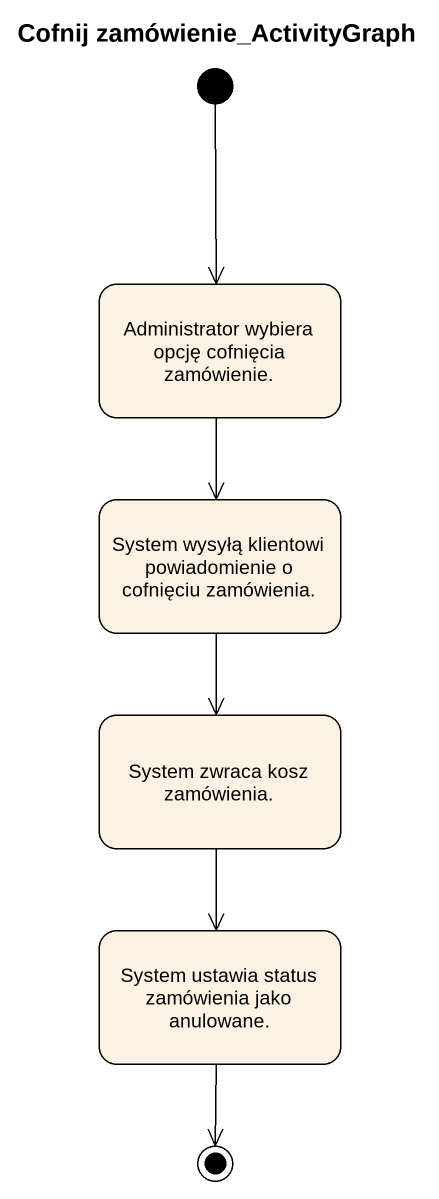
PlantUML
@startuml
title Cofnij zamówienie_ActivityGraph
hide empty description
state "Administrator wybiera opcję cofnięcia zamówienie." as Administrator_wybiera_opcję
state "System wysyłą klientowi powiadomienie o cofnięciu zamówienia." as System_wysyłą_klientowi
state "System zwraca kosz zamówienia." as System_zwraca_kosz
state "System ustawia status zamówienia jako anulowane." as System_ustawia_status
[*] --> Administrator_wybiera_opcję
Administrator_wybiera_opcję --> System_wysyłą_klientowi
System_wysyłą_klientowi --> System_zwraca_kosz
System_zwraca_kosz --> System_ustawia_status
System_ustawia_status --> [*]
@enduml
